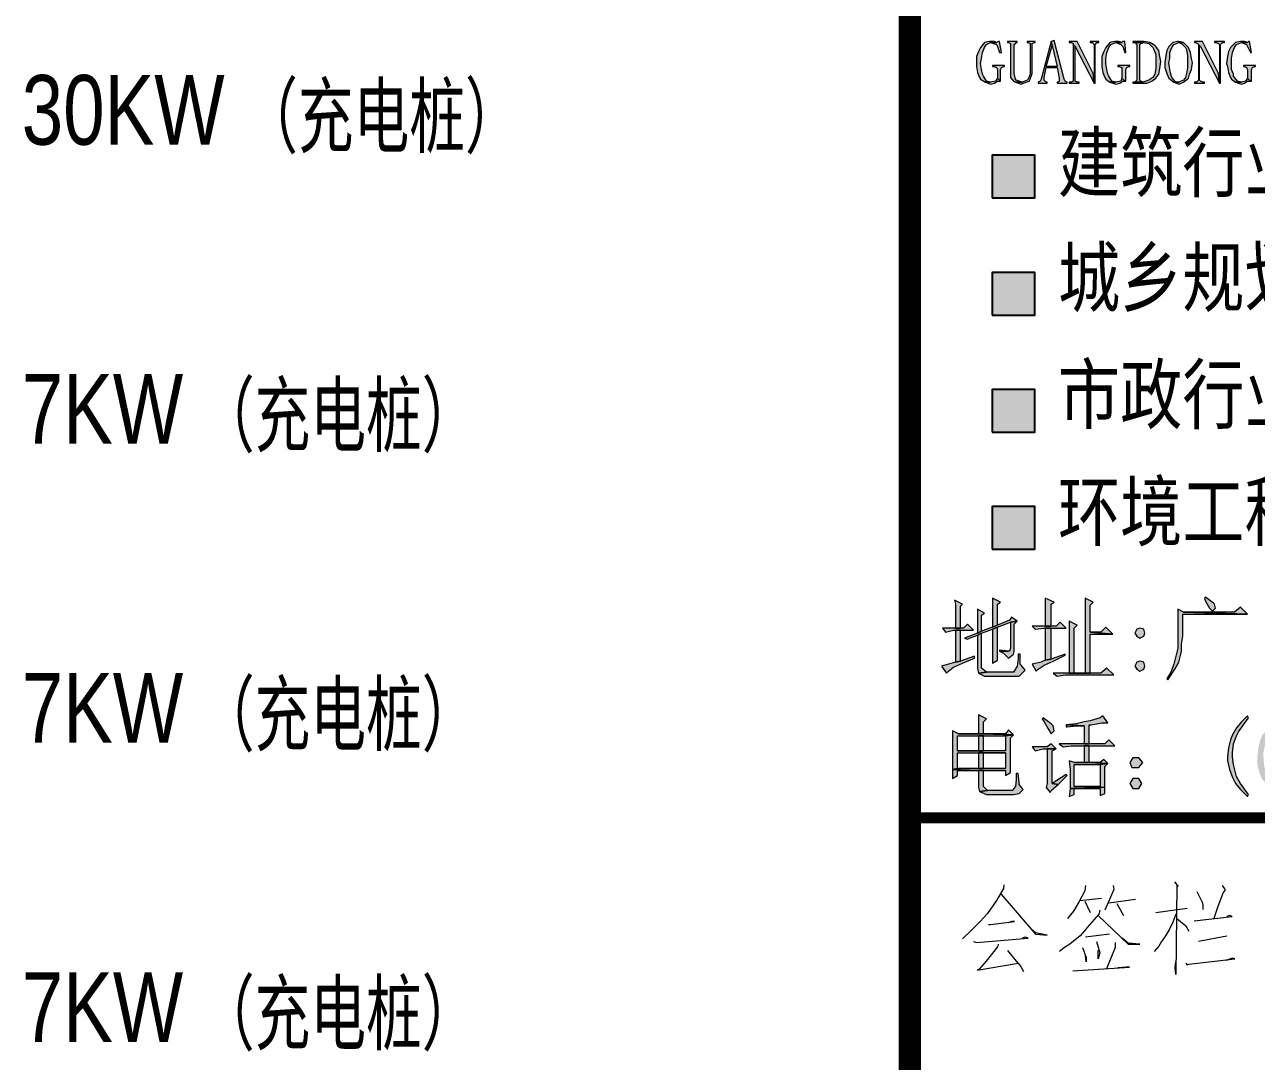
# Model space of a CAD drawing. Extents: x -809667 to 586099, y 3084146 to 3634412.
# Drawn here: x 381456.02 to 381475.42, y 3086274.49 to 3086290.82 of the extents above; entities that cross this region are included whole.
import ezdxf

# ---------------------------------------------------------------- set-up
doc = ezdxf.new("R2010")
doc.units = 0
doc.header["$LTSCALE"] = 0.5
doc.layers.get('0').update_dxf_attribs({"linetype": 'CONTINUOUS'})
doc.layers.add('PUB_TITLE', color=4, linetype='CONTINUOUS')
doc.layers.add('电气系统图', color=6, linetype='CONTINUOUS')
doc.styles.add('STYLE1', font='', dxfattribs={"width": 0.8})
doc.styles.add('ZSDZ', font='XCSG.SHX', dxfattribs={"width": 0.8, "height": 3.5, "bigfont": 'HZTXT.SHX'})
doc.styles.get('STYLE1').set_extended_font_data('SimSun')

# ---------------------------------------------------------------- blocks, each defined once
blk = doc.blocks.new('AACI')
at = {"layer": 'PUB_TITLE', "lineweight": 0}
h = blk.add_hatch(color=256, dxfattribs=at)
h.dxf.hatch_style = 1
h.paths.add_polyline_path([(1073, 2453.1), (1069.9, 2453.1), (1066.7, 2450), (1047.9, 2450), (1063.6, 2443.7), (1066.7, 2437.4), (1076.2, 2418.5), (1079.3, 2418.5)])
h.paths.add_polyline_path([(1047.9, 2453.1), (1044.7, 2453.1), (1029, 2450), (1013.2, 2434.2), (1006.9, 2421.6), (1003.8, 2405.9), (1000.6, 2383.9), (1003.8, 2374.4), (1006.9, 2355.5), (1013.2, 2339.8), (1016.4, 2333.5), (1029, 2324.1), (1047.9, 2324.1), (1035.3, 2327.2), (1022.7, 2343), (1022.7, 2349.3), (1016.4, 2365), (1016.4, 2383.9), (1016.4, 2399.6), (1019.5, 2418.5), (1025.8, 2434.2), (1032.1, 2443.7), (1047.9, 2450), (1066.7, 2450), (1057.3, 2453.1)])
h.paths.add_polyline_path([(1091.9, 2377.6), (1054.1, 2377.6), (1054.1, 2374.4), (1057.3, 2374.4), (1063.6, 2371.3), (1066.7, 2365), (1066.7, 2336.7), (1076.2, 2327.2), (1079.3, 2327.2), (1079.3, 2365), (1082.5, 2371.3), (1088.8, 2374.4), (1091.9, 2374.4)])
h.paths.add_polyline_path([(1066.7, 2336.7), (1060.4, 2327.2), (1047.9, 2324.1), (1029, 2324.1), (1047.9, 2317.8), (1057.3, 2320.9), (1066.7, 2327.2), (1069.9, 2327.2), (1076.2, 2327.2)])
h.paths.add_polyline_path([(994.4, 2453.1), (962.9, 2453.1), (962.9, 2450), (969.2, 2450), (975.5, 2446.8), (978.6, 2443.7), (978.6, 2352.4), (975.5, 2352.4), (978.6, 2320.9), (981.8, 2320.9), (981.8, 2443.7), (984.9, 2446.8), (988.1, 2450), (994.4, 2450)])
h.paths.add_polyline_path([(925.1, 2453.1), (899.9, 2453.1), (899.9, 2450), (903.1, 2450), (909.4, 2446.8), (912.5, 2443.7), (918.8, 2437.4), (978.6, 2320.9), (975.5, 2352.4)])
h.paths.add_polyline_path([(912.5, 2443.7), (912.5, 2330.4), (909.4, 2327.2), (906.2, 2324.1), (899.9, 2324.1), (899.9, 2320.9), (931.4, 2320.9), (931.4, 2324.1), (925.1, 2324.1), (918.8, 2327.2), (915.7, 2330.4), (915.7, 2437.4), (918.8, 2437.4)], flags=17)
h.paths.add_polyline_path([(849.6, 2453.1), (846.4, 2453.1), (830.7, 2450), (818.1, 2437.4), (811.8, 2424.8), (808.7, 2409), (805.5, 2387), (805.5, 2371.3), (811.8, 2352.4), (818.1, 2336.7), (833.9, 2324.1), (849.6, 2324.1), (840.2, 2324.1), (827.6, 2339.8), (824.4, 2349.3), (821.3, 2365), (818.1, 2387), (821.3, 2399.6), (821.3, 2418.5), (827.6, 2434.2), (833.9, 2443.7), (849.6, 2450), (865.3, 2450)])
h.paths.add_polyline_path([(865.3, 2450), (849.6, 2450), (859, 2446.8), (871.6, 2434.2), (874.8, 2427.9), (877.9, 2409), (877.9, 2387), (877.9, 2371.3), (874.8, 2352.4), (871.6, 2339.8), (865.3, 2330.4), (849.6, 2324.1), (833.9, 2324.1), (849.6, 2317.8), (865.3, 2324.1), (881.1, 2336.7), (884.2, 2349.3), (890.5, 2365), (893.6, 2387), (890.5, 2399.6), (887.4, 2418.5), (881.1, 2434.2), (877.9, 2437.4)])
h.paths.add_polyline_path([(739.4, 2453.1), (704.8, 2453.1), (704.8, 2450), (711.1, 2450), (739.4, 2450), (755.2, 2446.8), (767.8, 2434.2), (770.9, 2427.9), (777.2, 2412.2), (777.2, 2387), (777.2, 2368.1), (774.1, 2349.3), (767.8, 2339.8), (755.2, 2330.4), (736.3, 2324.1), (711.1, 2324.1), (704.8, 2324.1), (704.8, 2320.9), (736.3, 2320.9), (748.9, 2320.9), (764.6, 2327.2), (777.2, 2336.7), (786.7, 2349.3), (789.8, 2368.1), (792.9, 2390.2), (789.8, 2405.9), (786.7, 2424.8), (777.2, 2437.4), (774.1, 2440.5), (758.3, 2450)])
h.paths.add_polyline_path([(711.1, 2450), (714.3, 2446.8), (717.4, 2443.7), (717.4, 2330.4), (714.3, 2327.2), (711.1, 2324.1), (736.3, 2324.1), (730, 2327.2), (726.9, 2330.4), (726.9, 2443.7), (730, 2446.8), (739.4, 2450)], flags=17)
h.paths.add_polyline_path([(679.7, 2453.1), (673.4, 2453.1), (670.2, 2450), (651.3, 2450), (667.1, 2443.7), (673.4, 2437.4), (679.7, 2418.5), (682.8, 2418.5)])
h.paths.add_polyline_path([(651.3, 2453.1), (648.2, 2453.1), (632.4, 2450), (619.9, 2434.2), (613.6, 2421.6), (607.3, 2405.9), (607.3, 2383.9), (607.3, 2374.4), (610.4, 2355.5), (616.7, 2339.8), (619.9, 2333.5), (632.4, 2324.1), (651.3, 2324.1), (638.7, 2327.2), (629.3, 2343), (626.2, 2349.3), (623, 2365), (619.9, 2383.9), (619.9, 2399.6), (623, 2418.5), (629.3, 2434.2), (635.6, 2443.7), (651.3, 2450), (670.2, 2450), (660.8, 2453.1)])
h.paths.add_polyline_path([(695.4, 2377.6), (657.6, 2377.6), (657.6, 2374.4), (660.8, 2374.4), (670.2, 2371.3), (670.2, 2365), (670.2, 2336.7), (679.7, 2327.2), (682.8, 2327.2), (682.8, 2365), (685.9, 2371.3), (692.2, 2374.4), (695.4, 2374.4)])
h.paths.add_polyline_path([(670.2, 2336.7), (667.1, 2327.2), (651.3, 2324.1), (632.4, 2324.1), (651.3, 2317.8), (663.9, 2320.9), (673.4, 2327.2), (676.5, 2327.2), (679.7, 2327.2)])
h.paths.add_polyline_path([(597.8, 2453.1), (569.5, 2453.1), (569.5, 2450), (575.8, 2450), (578.9, 2446.8), (582.1, 2443.7), (582.1, 2352.4), (578.9, 2352.4), (582.1, 2320.9), (585.2, 2320.9), (585.2, 2443.7), (588.4, 2446.8), (591.5, 2450), (597.8, 2450)])
h.paths.add_polyline_path([(528.6, 2453.1), (503.4, 2453.1), (503.4, 2450), (509.7, 2450), (516, 2446.8), (516, 2443.7), (522.3, 2437.4), (582.1, 2320.9), (578.9, 2352.4)])
h.paths.add_polyline_path([(516, 2443.7), (516, 2330.4), (516, 2327.2), (509.7, 2324.1), (503.4, 2324.1), (503.4, 2320.9), (534.9, 2320.9), (534.9, 2324.1), (528.6, 2324.1), (522.3, 2327.2), (522.3, 2330.4), (522.3, 2437.4)], flags=17)
h.paths.add_polyline_path([(456.2, 2456.3), (446.8, 2453.1), (449.9, 2440.5), (465.7, 2374.4), (431, 2374.4), (465.7, 2371.3), (471.9, 2336.7), (471.9, 2327.2), (468.8, 2324.1), (465.7, 2324.1), (465.7, 2320.9), (497.1, 2320.9), (497.1, 2324.1), (490.8, 2327.2), (487.7, 2333.5)])
h.paths.add_polyline_path([(446.8, 2453.1), (415.3, 2333.5), (412.2, 2327.2), (405.9, 2324.1), (405.9, 2320.9), (434.2, 2320.9), (434.2, 2324.1), (431, 2324.1), (424.7, 2330.4), (424.7, 2339.8), (431, 2371.3), (465.7, 2371.3), (431, 2374.4), (449.9, 2440.5)])
h.paths.add_polyline_path([(339.8, 2453.1), (308.3, 2453.1), (308.3, 2450), (311.4, 2450), (317.7, 2446.8), (317.7, 2443.7), (317.7, 2352.4), (317.7, 2339.8), (327.2, 2327.2), (333.5, 2324.1), (355.5, 2324.1), (336.6, 2330.4), (333.5, 2333.5), (330.3, 2352.4), (330.3, 2443.7), (333.5, 2446.8), (336.6, 2450), (339.8, 2450)])
h.paths.add_polyline_path([(396.4, 2453.1), (371.2, 2453.1), (371.2, 2450), (374.4, 2450), (380.7, 2446.8), (380.7, 2443.7), (380.7, 2352.4), (380.7, 2349.3), (374.4, 2333.5), (371.2, 2330.4), (355.5, 2324.1), (333.5, 2324.1), (352.4, 2317.8), (358.7, 2320.9), (377.5, 2327.2), (380.7, 2333.5), (387, 2352.4), (387, 2443.7), (387, 2446.8), (393.3, 2450), (396.4, 2450)])
h.paths.add_polyline_path([(283.1, 2453.1), (280, 2453.1), (273.7, 2450), (254.8, 2450), (273.7, 2443.7), (276.8, 2437.4), (283.1, 2418.5), (289.4, 2418.5)])
h.paths.add_polyline_path([(254.8, 2453.1), (251.7, 2453.1), (235.9, 2450), (223.3, 2434.2), (217, 2421.6), (210.7, 2405.9), (210.7, 2383.9), (210.7, 2374.4), (213.9, 2355.5), (220.2, 2339.8), (223.3, 2333.5), (239.1, 2324.1), (254.8, 2324.1), (242.2, 2327.2), (232.8, 2343), (229.6, 2349.3), (226.5, 2365), (223.3, 2383.9), (226.5, 2399.6), (229.6, 2418.5), (235.9, 2434.2), (242.2, 2443.7), (254.8, 2450), (273.7, 2450), (267.4, 2453.1)])
h.paths.add_polyline_path([(298.9, 2377.6), (261.1, 2377.6), (261.1, 2374.4), (267.4, 2374.4), (273.7, 2371.3), (276.8, 2365), (276.8, 2336.7), (286.3, 2327.2), (286.3, 2365), (289.4, 2371.3), (295.7, 2374.4), (298.9, 2374.4)])
h.paths.add_polyline_path([(276.8, 2336.7), (270.5, 2327.2), (254.8, 2324.1), (239.1, 2324.1), (254.8, 2317.8), (267.4, 2320.9), (276.8, 2327.2), (280, 2327.2), (286.3, 2327.2)])
at = {"layer": 'PUB_TITLE'}
for points in [[(394.8, 1958.8), (394.8, 2093.8), (259.8, 2093.8), (259.8, 1958.8)], [(394.8, 1958.8), (394.8, 2093.8), (259.8, 2093.8), (259.8, 1958.8)], [(394.8, 1588.3), (394.8, 1723.3), (259.8, 1723.3), (259.8, 1588.3)], [(394.8, 1218.7), (394.8, 1353.7), (259.8, 1353.7), (259.8, 1218.7)], [(394.8, 849.1), (394.8, 984.1), (259.8, 984.1), (259.8, 849.1)]]:
    blk.add_hatch(color=256, dxfattribs=at).paths.add_polyline_path(points)
h = blk.add_hatch(color=256, dxfattribs=at)
h.dxf.hatch_style = 1
h.paths.add_polyline_path([(160.4, 668.7), (166.7, 675), (141.5, 687.6), (144.7, 675), (144.7, 649.9), (144.7, 599.5), (160.4, 599.5)])
h.paths.add_polyline_path([(182.4, 612.1), (169.8, 599.5), (160.4, 599.5), (144.7, 599.5), (103.7, 599.5), (113.2, 586.9), (138.4, 593.2), (144.7, 593.2), (160.4, 593.2), (201.3, 593.2)])
h.paths.add_polyline_path([(160.4, 593.2), (144.7, 593.2), (144.7, 492.5), (160.4, 495.7)])
h.paths.add_polyline_path([(138.4, 476.8), (166.7, 489.4), (204.4, 505.1), (204.4, 511.4), (160.4, 495.7), (144.7, 492.5), (122.6, 486.2), (100.6, 479.9), (116.3, 457.9), (122.6, 464.2)])
h.paths.add_polyline_path([(261.1, 596.4), (276.8, 602.7), (317.7, 618.4), (339.8, 621.5), (320.9, 634.1), (314.6, 624.7), (276.8, 608.9), (261.1, 602.7), (226.5, 590.1), (213.9, 583.8), (173, 568), (182.4, 564.9), (188.7, 568), (213.9, 577.5), (226.5, 583.8)])
h.paths.add_polyline_path([(226.5, 640.4), (235.9, 646.7), (213.9, 659.3), (213.9, 649.9), (213.9, 624.7), (213.9, 583.8), (226.5, 590.1)])
h.paths.add_polyline_path([(276.8, 675), (286.3, 681.3), (261.1, 693.9), (261.1, 684.5), (261.1, 656.2), (261.1, 602.7), (276.8, 608.9)])
h.paths.add_polyline_path([(330.3, 612.1), (339.8, 621.5), (317.7, 618.4), (317.7, 536.6), (314.6, 527.1), (311.4, 527.1), (283.1, 527.1), (295.7, 520.8), (311.4, 505.1), (327.2, 517.7), (330.3, 527.1)])
h.paths.add_polyline_path([(276.8, 564.9), (276.8, 602.7), (261.1, 596.4), (261.1, 568), (261.1, 536.6), (261.1, 511.4), (261.1, 489.4), (276.8, 498.8), (276.8, 511.4), (276.8, 536.6)])
h.paths.add_polyline_path([(226.5, 583.8), (213.9, 577.5), (213.9, 473.6), (217, 457.9), (242.2, 461), (226.5, 473.6)])
h.paths.add_polyline_path([(364.9, 467.3), (352.4, 483.1), (349.2, 486.2), (349.2, 517.7), (342.9, 517.7), (342.9, 505.1), (339.8, 479.9), (327.2, 461), (242.2, 461), (217, 457.9), (235.9, 448.4), (336.6, 448.4), (346.1, 448.4)])
h.paths.add_polyline_path([(283.1, 530.3), (283.1, 527.1), (311.4, 527.1)], flags=17)
h = blk.add_hatch(color=256, dxfattribs=at)
h.dxf.hatch_style = 1
h.paths.add_polyline_path([(446.8, 675), (456.2, 681.3), (427.9, 693.9), (427.9, 684.5), (427.9, 659.3), (427.9, 605.8), (446.8, 605.8)])
h.paths.add_polyline_path([(475.1, 618.4), (462.5, 605.8), (446.8, 605.8), (427.9, 605.8), (387, 605.8), (396.4, 596.4), (424.7, 599.5), (427.9, 599.5), (446.8, 599.5), (494, 599.5)])
h.paths.add_polyline_path([(446.8, 599.5), (427.9, 599.5), (427.9, 498.8), (446.8, 501.9)])
h.paths.add_polyline_path([(453.1, 495.7), (490.8, 514.5), (490.8, 517.7), (446.8, 501.9), (427.9, 498.8), (415.3, 492.5), (387, 486.2), (399.6, 464.2), (405.9, 470.5), (424.7, 483.1)])
h.paths.add_polyline_path([(519.2, 599.5), (528.6, 608.9), (503.4, 621.5), (503.4, 593.2), (503.4, 457.9), (519.2, 457.9)])
h.paths.add_polyline_path([(569.5, 671.9), (578.9, 681.3), (553.8, 693.9), (553.8, 671.9), (553.8, 649.9), (553.8, 457.9), (569.5, 457.9), (569.5, 580.6), (641.9, 580.6), (569.5, 586.9)])
h.paths.add_polyline_path([(619.9, 602.7), (604.1, 586.9), (569.5, 586.9), (641.9, 580.6)], flags=17)
h.paths.add_polyline_path([(623, 473.6), (604.1, 457.9), (569.5, 457.9), (503.4, 457.9), (453.1, 457.9), (465.7, 448.4), (490.8, 451.6), (645, 451.6)])
h = blk.add_hatch(color=256, dxfattribs=at)
h.dxf.hatch_style = 1
h.paths.add_polyline_path([(739.4, 596.4), (726.9, 599.5), (717.4, 596.4), (711.1, 583.8), (717.4, 574.3), (726.9, 568), (739.4, 574.3), (742.6, 583.8)])
h.paths.add_polyline_path([(739.4, 492.5), (726.9, 495.7), (717.4, 492.5), (711.1, 479.9), (717.4, 470.5), (726.9, 464.2), (739.4, 470.5), (742.6, 479.9)])
h.paths.add_polyline_path([(862.2, 643.6), (1066.7, 643.6), (865.3, 649.9), (846.4, 659.3), (846.4, 656.2), (846.4, 637.3), (846.4, 605.8), (846.4, 568), (846.4, 564.9), (846.4, 536.6), (840.2, 511.4), (833.9, 486.2), (824.4, 461), (811.8, 439), (815, 435.9), (821.3, 445.3), (837, 470.5), (849.6, 492.5), (855.9, 517.7), (859, 527.1), (859, 549.2), (862.2, 574.3), (862.2, 605.8)])
h.paths.add_polyline_path([(1044.7, 665.6), (1025.8, 649.9), (865.3, 649.9), (1066.7, 643.6)])
h.paths.add_polyline_path([(959.7, 678.2), (934.6, 697.1), (931.4, 693.9), (934.6, 684.5), (947.1, 662.4), (956.6, 653), (966, 662.4), (962.9, 675)])
h = blk.add_hatch(color=256, dxfattribs=at)
h.dxf.hatch_style = 1
h.paths.add_polyline_path([(217, 325.7), (217, 322.6), (217, 294.2), (217, 265.9), (154.1, 265.9), (232.8, 265.9), (232.8, 303.7), (242.2, 313.1)])
h.paths.add_polyline_path([(311.4, 278.5), (302, 265.9), (232.8, 265.9), (327.2, 262.8)])
h.paths.add_polyline_path([(135.2, 275.4), (135.2, 259.6), (135.2, 231.3), (135.2, 203), (135.2, 177.8), (135.2, 152.6), (150.9, 155.8), (150.9, 206.1), (217, 206.1), (232.8, 212.4), (150.9, 212.4), (150.9, 259.6), (217, 259.6), (232.8, 259.6), (302, 259.6), (327.2, 262.8), (232.8, 265.9), (154.1, 265.9)])
h.paths.add_polyline_path([(327.2, 262.8), (302, 259.6), (302, 212.4), (232.8, 212.4), (217, 206.1), (302, 206.1), (302, 155.8), (232.8, 155.8), (217, 155.8), (150.9, 155.8), (135.2, 152.6), (217, 149.5), (302, 149.5), (302, 133.7), (317.7, 143.2), (317.7, 158.9), (317.7, 184.1), (317.7, 215.6), (317.7, 253.3)])
h.paths.add_polyline_path([(232.8, 259.6), (217, 259.6), (217, 212.4), (150.9, 212.4), (232.8, 212.4)], flags=17)
h.paths.add_polyline_path([(217, 206.1), (217, 155.8), (232.8, 155.8), (232.8, 206.1), (302, 206.1)], flags=17)
h.paths.add_polyline_path([(135.2, 152.6), (135.2, 124.3), (150.9, 133.7), (150.9, 149.5), (217, 149.5)])
h.paths.add_polyline_path([(217, 149.5), (217, 96), (220.2, 83.4), (245.4, 86.5), (232.8, 99.1), (232.8, 149.5), (302, 149.5)])
h.paths.add_polyline_path([(342.9, 140), (336.6, 140), (336.6, 121.2), (333.5, 99.1), (324, 86.5), (245.4, 86.5), (220.2, 83.4), (242.2, 74), (327.2, 74), (346.1, 77.1), (358.7, 89.7), (346.1, 105.4), (346.1, 111.7)])
h = blk.add_hatch(color=256, dxfattribs=at)
h.dxf.hatch_style = 1
h.paths.add_polyline_path([(610.4, 322.6), (601, 316.3), (569.5, 306.8), (550.6, 303.7), (525.4, 297.4), (494, 294.2), (550.6, 291.1), (550.6, 234.4), (566.4, 234.4), (566.4, 294.2), (572.7, 294.2), (607.3, 300.5), (626.2, 300.5)])
h.paths.add_polyline_path([(421.6, 316.3), (418.4, 313.1), (424.7, 303.7), (437.3, 281.7), (446.8, 265.9), (456.2, 275.4), (453.1, 291.1), (446.8, 297.4)])
h.paths.add_polyline_path([(494, 294.2), (494, 287.9), (497.1, 287.9), (525.4, 291.1), (550.6, 291.1)], flags=17)
h.paths.add_polyline_path([(629.3, 247), (616.7, 234.4), (566.4, 234.4), (550.6, 234.4), (471.9, 234.4), (484.5, 225), (509.7, 228.2), (550.6, 228.2), (566.4, 228.2), (648.2, 228.2)])
h.paths.add_polyline_path([(446.8, 234.4), (434.2, 225), (387, 225), (396.4, 212.4), (421.6, 218.7), (434.2, 218.7), (462.5, 218.7)])
h.paths.add_polyline_path([(566.4, 228.2), (550.6, 228.2), (550.6, 174.7), (519.2, 174.7), (566.4, 174.7)])
h.paths.add_polyline_path([(462.5, 218.7), (434.2, 218.7), (434.2, 108.6), (431, 96), (443.6, 80.2), (446.8, 86.5), (468.8, 105.4), (449.9, 108.6), (449.9, 212.4)])
h.paths.add_polyline_path([(613.6, 184.1), (601, 174.7), (566.4, 174.7), (626.2, 171.5)])
h.paths.add_polyline_path([(503.4, 180.9), (506.6, 152.6), (506.6, 127.4), (506.6, 121.2), (506.6, 92.8), (601, 92.8), (601, 70.8), (616.7, 77.1), (616.7, 80.2), (616.7, 96), (519.2, 99.1), (519.2, 168.4), (601, 168.4), (626.2, 171.5), (566.4, 174.7), (519.2, 174.7)])
h.paths.add_polyline_path([(626.2, 171.5), (601, 168.4), (601, 99.1), (519.2, 99.1), (616.7, 96), (616.7, 124.3), (616.7, 162.1)], flags=17)
h.paths.add_polyline_path([(494, 136.9), (449.9, 108.6), (468.8, 105.4), (478.2, 114.9), (497.1, 133.7)])
h.paths.add_polyline_path([(506.6, 92.8), (503.4, 67.7), (519.2, 74), (519.2, 92.8), (601, 92.8)])
h = blk.add_hatch(color=256, dxfattribs=at)
h.dxf.hatch_style = 1
h.paths.add_polyline_path([(2715.8, 287.9), (2706.3, 287.9), (2681.2, 278.5), (2678, 275.4), (2668.6, 250.2), (2671.7, 240.7), (2678, 237.6), (2687.5, 240.7), (2690.6, 247), (2687.5, 253.3), (2684.3, 265.9), (2693.8, 278.5), (2709.5, 281.7), (2741, 281.7)])
h.paths.add_polyline_path([(2741, 281.7), (2709.5, 281.7), (2712.6, 281.7), (2734.7, 269.1), (2737.8, 269.1), (2744.1, 243.9), (2744.1, 237.6), (2734.7, 212.4), (2728.4, 209.3), (2700, 203), (2700, 193.5), (2722.1, 193.5), (2741, 184.1), (2744.1, 177.8), (2750.4, 149.5), (2750.4, 136.9), (2741, 114.9), (2734.7, 108.6), (2709.5, 102.3), (2687.5, 102.3), (2712.6, 96), (2734.7, 99.1), (2756.7, 111.7), (2766.1, 124.3), (2772.4, 149.5), (2763, 174.7), (2753.5, 187.2), (2728.4, 199.8), (2734.7, 203), (2756.7, 218.7), (2763, 247), (2763, 253.3), (2750.4, 275.4)])
h.paths.add_polyline_path([(2674.9, 149.5), (2668.6, 143.2), (2665.4, 130.6), (2665.4, 127.4), (2678, 105.4), (2687.5, 102.3), (2709.5, 102.3), (2693.8, 105.4), (2684.3, 118), (2687.5, 124.3), (2687.5, 133.7), (2687.5, 143.2)])
h.paths.add_polyline_path([(2577.3, 287.9), (2552.1, 281.7), (2536.4, 262.8), (2527, 247), (2520.7, 221.9), (2517.5, 193.5), (2520.7, 168.4), (2523.8, 143.2), (2536.4, 121.2), (2552.1, 102.3), (2577.3, 105.4), (2567.9, 105.4), (2549, 127.4), (2545.8, 136.9), (2539.5, 162.1), (2539.5, 193.5), (2539.5, 206.1), (2542.7, 234.4), (2549, 256.5), (2555.3, 269.1), (2577.3, 281.7), (2599.3, 281.7)])
h.paths.add_polyline_path([(2599.3, 281.7), (2577.3, 281.7), (2586.8, 278.5), (2602.5, 256.5), (2605.6, 247), (2611.9, 221.9), (2611.9, 193.5), (2611.9, 177.8), (2608.8, 149.5), (2602.5, 127.4), (2596.2, 114.9), (2577.3, 105.4), (2552.1, 102.3), (2577.3, 96), (2599.3, 102.3), (2618.2, 121.2), (2624.5, 136.9), (2630.8, 162.1), (2634, 193.5), (2630.8, 215.6), (2627.7, 243.9), (2618.2, 262.8)])
h.paths.add_polyline_path([(2445.1, 287.9), (2438.8, 287.9), (2442, 281.7), (2454.6, 278.5), (2457.7, 272.2), (2457.7, 269.1), (2457.7, 262.8), (2460.9, 256.5), (2467.2, 250.2), (2476.6, 256.5), (2479.8, 265.9), (2470.3, 281.7)])
h.paths.add_polyline_path([(2438.8, 287.9), (2413.7, 281.7), (2394.8, 262.8), (2385.3, 240.7), (2379.1, 215.6), (2375.9, 184.1), (2397.9, 190.4), (2397.9, 221.9), (2401.1, 247), (2410.5, 265.9), (2420, 275.4), (2442, 281.7)])
h.paths.add_polyline_path([(2438.8, 218.7), (2416.8, 212.4), (2413.7, 209.3), (2438.8, 206.1), (2460.9, 193.5), (2467.2, 187.2), (2473.5, 162.1), (2470.3, 133.7), (2464, 114.9), (2460.9, 111.7), (2438.8, 102.3), (2410.5, 102.3), (2435.7, 96), (2451.4, 96), (2473.5, 111.7), (2486, 130.6), (2489.2, 162.1), (2489.2, 174.7), (2479.8, 199.8), (2467.2, 212.4)])
h.paths.add_polyline_path([(2413.7, 209.3), (2397.9, 190.4), (2375.9, 184.1), (2375.9, 165.2), (2382.2, 140), (2391.6, 118), (2410.5, 102.3), (2438.8, 102.3), (2429.4, 102.3), (2407.4, 121.2), (2397.9, 143.2), (2397.9, 171.5), (2401.1, 180.9), (2416.8, 199.8), (2438.8, 206.1)])
h.paths.add_polyline_path([(2303.5, 287.9), (2297.2, 287.9), (2284.6, 275.4), (2262.6, 272.2), (2253.2, 272.2), (2253.2, 265.9), (2272.1, 265.9), (2281.5, 262.8), (2284.6, 256.5), (2284.6, 121.2), (2278.3, 108.6), (2262.6, 105.4), (2253.2, 105.4), (2253.2, 96), (2335, 96), (2335, 105.4), (2322.4, 105.4), (2306.7, 108.6), (2303.5, 121.2)])
h.paths.add_polyline_path([(2146.2, 287.9), (2136.7, 287.9), (2114.7, 278.5), (2108.4, 275.4), (2099, 250.2), (2102.1, 240.7), (2111.6, 237.6), (2117.8, 240.7), (2121, 247), (2117.8, 253.3), (2117.8, 265.9), (2124.1, 278.5), (2143, 281.7), (2171.3, 281.7)])
h.paths.add_polyline_path([(2171.3, 281.7), (2143, 281.7), (2146.2, 281.7), (2168.2, 269.1), (2174.5, 243.9), (2174.5, 237.6), (2165.1, 212.4), (2158.8, 209.3), (2133.6, 203), (2133.6, 193.5), (2152.5, 193.5), (2174.5, 184.1), (2177.6, 177.8), (2183.9, 149.5), (2183.9, 136.9), (2174.5, 114.9), (2168.2, 108.6), (2143, 102.3), (2117.8, 102.3), (2143, 96), (2165.1, 99.1), (2187.1, 111.7), (2196.5, 124.3), (2202.8, 149.5), (2193.4, 174.7), (2187.1, 187.2), (2161.9, 199.8), (2168.2, 203), (2187.1, 218.7), (2190.2, 218.7), (2196.5, 247), (2196.5, 253.3), (2180.8, 275.4)])
h.paths.add_polyline_path([(2108.4, 149.5), (2099, 143.2), (2095.8, 130.6), (2095.8, 127.4), (2111.6, 105.4), (2117.8, 102.3), (2143, 102.3), (2124.1, 105.4), (2114.7, 118), (2117.8, 124.3), (2121, 133.7), (2117.8, 143.2)])
h.paths.add_polyline_path([(2007.7, 287.9), (1985.7, 281.7), (1966.8, 262.8), (1960.5, 247), (1951.1, 221.9), (1951.1, 193.5), (1951.1, 168.4), (1957.3, 143.2), (1966.8, 121.2), (1985.7, 102.3), (2007.7, 105.4), (1998.3, 105.4), (1982.5, 127.4), (1976.2, 136.9), (1973.1, 162.1), (1969.9, 193.5), (1969.9, 206.1), (1973.1, 234.4), (1982.5, 256.5), (1988.8, 269.1), (2007.7, 281.7), (2029.7, 281.7)])
h.paths.add_polyline_path([(2029.7, 281.7), (2007.7, 281.7), (2020.3, 278.5), (2036, 256.5), (2039.2, 247), (2042.3, 221.9), (2045.5, 193.5), (2045.5, 177.8), (2042.3, 149.5), (2036, 127.4), (2026.6, 114.9), (2007.7, 105.4), (1985.7, 102.3), (2007.7, 96), (2029.7, 102.3), (2048.6, 121.2), (2054.9, 136.9), (2061.2, 162.1), (2064.3, 193.5), (2064.3, 215.6), (2058.1, 243.9), (2048.6, 262.8)])
h.paths.add_polyline_path([(1866.1, 287.9), (1847.2, 287.9), (1825.2, 275.4), (1818.9, 269.1), (1812.6, 243.9), (1822, 218.7), (1822, 215.6), (1844.1, 199.8), (1834.6, 193.5), (1815.7, 174.7), (1812.6, 168.4), (1806.3, 143.2), (1809.4, 130.6), (1825.2, 108.6), (1837.8, 99.1), (1866.1, 102.3), (1856.6, 102.3), (1834.6, 111.7), (1831.5, 118), (1822, 143.2), (1822, 146.3), (1831.5, 171.5), (1831.5, 174.7), (1850.3, 193.5), (1885, 199.8), (1891.3, 203), (1875.5, 203), (1859.8, 209.3), (1840.9, 225), (1837.8, 225), (1828.3, 247), (1834.6, 272.2), (1840.9, 275.4), (1866.1, 281.7), (1891.3, 284.8)])
h.paths.add_polyline_path([(1891.3, 284.8), (1866.1, 281.7), (1872.4, 281.7), (1894.4, 269.1), (1903.8, 243.9), (1894.4, 218.7), (1875.5, 203), (1891.3, 203), (1910.1, 218.7), (1919.6, 243.9), (1916.4, 253.3), (1903.8, 275.4)])
h.paths.add_polyline_path([(1885, 199.8), (1850.3, 193.5), (1872.4, 184.1), (1891.3, 168.4), (1897.6, 165.2), (1903.8, 140), (1903.8, 136.9), (1894.4, 111.7), (1891.3, 108.6), (1866.1, 102.3), (1837.8, 99.1), (1862.9, 96), (1881.8, 96), (1903.8, 108.6), (1913.3, 121.2), (1919.6, 146.3), (1919.6, 149.5), (1910.1, 174.7), (1907, 180.9)])
h.paths.add_polyline_path([(1721.3, 287.9), (1711.9, 287.9), (1686.7, 278.5), (1683.6, 275.4), (1674.1, 250.2), (1677.3, 240.7), (1683.6, 237.6), (1693, 240.7), (1696.1, 247), (1693, 253.3), (1689.8, 265.9), (1699.3, 278.5), (1715, 281.7), (1746.5, 281.7)])
h.paths.add_polyline_path([(1746.5, 281.7), (1715, 281.7), (1721.3, 281.7), (1740.2, 269.1), (1743.3, 269.1), (1749.6, 243.9), (1749.6, 237.6), (1740.2, 212.4), (1733.9, 209.3), (1708.7, 203), (1708.7, 193.5), (1727.6, 193.5), (1746.5, 184.1), (1752.8, 177.8), (1755.9, 149.5), (1755.9, 136.9), (1746.5, 114.9), (1743.3, 108.6), (1715, 102.3), (1693, 102.3), (1718.2, 96), (1740.2, 99.1), (1762.2, 111.7), (1771.7, 124.3), (1778, 149.5), (1768.5, 174.7), (1759.1, 187.2), (1733.9, 199.8), (1740.2, 203), (1762.2, 218.7), (1768.5, 247), (1768.5, 253.3), (1755.9, 275.4)])
h.paths.add_polyline_path([(1680.4, 149.5), (1674.1, 143.2), (1671, 130.6), (1671, 127.4), (1683.6, 105.4), (1693, 102.3), (1715, 102.3), (1699.3, 105.4), (1689.8, 118), (1693, 124.3), (1693, 133.7), (1693, 143.2)])
h.paths.add_polyline_path([(1529.4, 322.6), (1523.1, 316.3), (1532.5, 303.7), (1548.2, 281.7), (1560.8, 259.6), (1567.1, 247), (1573.4, 221.9), (1573.4, 193.5), (1573.4, 184.1), (1570.3, 155.8), (1560.8, 130.6), (1554.5, 118), (1541.9, 96), (1523.1, 74), (1529.4, 67.7), (1545.1, 83.4), (1560.8, 105.4), (1573.4, 127.4), (1579.7, 143.2), (1586, 168.4), (1589.1, 193.5), (1589.1, 209.3), (1582.9, 237.6), (1573.4, 262.8), (1564, 278.5), (1548.2, 300.5)])
h.paths.add_polyline_path([(1441.2, 287.9), (1416.1, 281.7), (1400.3, 262.8), (1390.9, 247), (1384.6, 221.9), (1381.4, 193.5), (1384.6, 168.4), (1387.7, 143.2), (1400.3, 121.2), (1416.1, 102.3), (1441.2, 105.4), (1431.8, 105.4), (1412.9, 127.4), (1409.8, 136.9), (1403.5, 162.1), (1403.5, 193.5), (1403.5, 206.1), (1406.6, 234.4), (1412.9, 256.5), (1419.2, 269.1), (1441.2, 281.7), (1463.3, 281.7)])
h.paths.add_polyline_path([(1463.3, 281.7), (1441.2, 281.7), (1450.7, 278.5), (1466.4, 256.5), (1469.6, 247), (1475.9, 221.9), (1475.9, 193.5), (1475.9, 177.8), (1472.7, 149.5), (1466.4, 127.4), (1460.1, 114.9), (1441.2, 105.4), (1416.1, 102.3), (1441.2, 96), (1463.3, 102.3), (1482.1, 121.2), (1488.4, 136.9), (1494.7, 162.1), (1497.9, 193.5), (1494.7, 215.6), (1491.6, 243.9), (1482.1, 262.8)])
h.paths.add_polyline_path([(1296.5, 287.9), (1287, 287.9), (1261.9, 278.5), (1252.4, 265.9), (1246.1, 240.7), (1249.3, 228.2), (1258.7, 225), (1268.1, 228.2), (1268.1, 237.6), (1265, 243.9), (1261.9, 256.5), (1271.3, 275.4), (1293.3, 281.7), (1324.8, 284.8)])
h.paths.add_polyline_path([(1324.8, 284.8), (1293.3, 281.7), (1296.5, 281.7), (1318.5, 272.2), (1321.6, 269.1), (1327.9, 240.7), (1327.9, 234.4), (1318.5, 209.3), (1312.2, 196.7), (1293.3, 174.7), (1277.6, 155.8), (1258.7, 136.9), (1255.6, 133.7), (1239.8, 111.7), (1252.4, 114.9), (1255.6, 118), (1274.4, 140), (1283.9, 149.5), (1299.6, 168.4), (1324.8, 190.4), (1327.9, 193.5), (1343.7, 215.6), (1350, 243.9), (1346.8, 253.3), (1337.4, 275.4)])
h.paths.add_polyline_path([(1350, 146.3), (1343.7, 146.3), (1334.2, 121.2), (1318.5, 114.9), (1252.4, 114.9), (1239.8, 111.7), (1239.8, 96), (1343.7, 96)])
h.paths.add_polyline_path([(1154.9, 287.9), (1132.8, 281.7), (1113.9, 262.8), (1107.6, 247), (1101.4, 221.9), (1098.2, 193.5), (1098.2, 168.4), (1104.5, 143.2), (1113.9, 121.2), (1132.8, 102.3), (1154.9, 105.4), (1145.4, 105.4), (1129.7, 127.4), (1126.5, 136.9), (1120.2, 162.1), (1117.1, 193.5), (1117.1, 206.1), (1123.4, 234.4), (1129.7, 256.5), (1136, 269.1), (1154.9, 281.7), (1180, 281.7)])
h.paths.add_polyline_path([(1180, 281.7), (1154.9, 281.7), (1167.4, 278.5), (1183.2, 256.5), (1186.3, 247), (1189.5, 221.9), (1192.6, 193.5), (1192.6, 177.8), (1189.5, 149.5), (1183.2, 127.4), (1176.9, 114.9), (1154.9, 105.4), (1132.8, 102.3), (1154.9, 96), (1176.9, 102.3), (1195.8, 121.2), (1205.2, 136.9), (1211.5, 162.1), (1211.5, 193.5), (1211.5, 215.6), (1205.2, 243.9), (1195.8, 262.8)])
h.paths.add_polyline_path([(1066.7, 322.6), (1047.9, 303.7), (1032.1, 284.8), (1019.5, 262.8), (1013.2, 247), (1006.9, 221.9), (1003.8, 193.5), (1003.8, 180.9), (1010.1, 152.6), (1019.5, 127.4), (1029, 108.6), (1044.7, 89.7), (1066.7, 67.7), (1069.9, 74), (1060.4, 86.5), (1044.7, 108.6), (1032.1, 130.6), (1029, 143.2), (1022.7, 168.4), (1019.5, 193.5), (1019.5, 206.1), (1022.7, 234.4), (1032.1, 259.6), (1038.4, 272.2), (1054.1, 294.2), (1069.9, 316.3)])
h = blk.add_hatch(color=256, dxfattribs=at)
h.dxf.hatch_style = 1
h.paths.add_polyline_path([(723.7, 190.4), (704.8, 190.4), (695.4, 174.7), (701.7, 158.9), (723.7, 158.9), (736.3, 174.7)])
h.paths.add_polyline_path([(723.7, 124.3), (704.8, 124.3), (695.4, 108.6), (704.8, 92.8), (723.7, 92.8), (733.2, 108.6)])
for points in [[(0, 4000), (6000, 4000), (6000, 0), (0, 0)], [(259.8, 1958.8), (394.8, 1958.8), (394.8, 2093.8), (259.8, 2093.8)], [(259.8, 1958.8), (394.8, 1958.8), (394.8, 2093.8), (259.8, 2093.8)], [(259.8, 1588.3), (394.8, 1588.3), (394.8, 1723.3), (259.8, 1723.3)], [(259.8, 1218.7), (394.8, 1218.7), (394.8, 1353.7), (259.8, 1353.7)], [(259.8, 849.1), (394.8, 849.1), (394.8, 984.1), (259.8, 984.1)]]:
    blk.add_lwpolyline(points, close=True, dxfattribs=at)
at = {"layer": 'PUB_TITLE', "lineweight": 0}
for points in [[(254.8, 2453.1), (251.7, 2453.1), (235.9, 2450), (223.3, 2434.2), (217, 2421.6), (210.7, 2405.9), (210.7, 2383.9), (210.7, 2374.4), (213.9, 2355.5), (220.2, 2339.8), (223.3, 2333.5), (239.1, 2324.1), (254.8, 2324.1), (242.2, 2327.2), (232.8, 2343), (229.6, 2349.3), (226.5, 2365), (223.3, 2383.9), (226.5, 2399.6), (229.6, 2418.5), (235.9, 2434.2), (242.2, 2443.7), (254.8, 2450), (273.7, 2450), (267.4, 2453.1)], [(283.1, 2453.1), (280, 2453.1), (273.7, 2450), (254.8, 2450), (254.8, 2450), (273.7, 2443.7), (276.8, 2437.4), (283.1, 2418.5), (289.4, 2418.5)], [(339.8, 2453.1), (308.3, 2453.1), (308.3, 2450), (311.4, 2450), (317.7, 2446.8), (317.7, 2443.7), (317.7, 2352.4), (317.7, 2339.8), (327.2, 2327.2), (333.5, 2324.1), (355.5, 2324.1), (336.6, 2330.4), (333.5, 2333.5), (330.3, 2352.4), (330.3, 2443.7), (333.5, 2446.8), (336.6, 2450), (339.8, 2450)], [(396.4, 2453.1), (371.2, 2453.1), (371.2, 2450), (374.4, 2450), (380.7, 2446.8), (380.7, 2443.7), (380.7, 2352.4), (380.7, 2349.3), (374.4, 2333.5), (371.2, 2330.4), (355.5, 2324.1), (333.5, 2324.1), (352.4, 2317.8), (358.7, 2320.9), (377.5, 2327.2), (380.7, 2333.5), (387, 2352.4), (387, 2443.7), (387, 2446.8), (393.3, 2450), (396.4, 2450)], [(446.8, 2453.1), (415.3, 2333.5), (412.2, 2327.2), (405.9, 2324.1), (405.9, 2324.1), (405.9, 2320.9), (434.2, 2320.9), (434.2, 2324.1), (431, 2324.1), (424.7, 2330.4), (424.7, 2339.8), (431, 2371.3), (465.7, 2371.3), (431, 2374.4), (449.9, 2440.5), (449.9, 2440.5)], [(456.2, 2456.3), (446.8, 2453.1), (449.9, 2440.5), (465.7, 2374.4), (431, 2374.4), (465.7, 2371.3), (471.9, 2336.7), (471.9, 2327.2), (468.8, 2324.1), (465.7, 2324.1), (465.7, 2320.9), (497.1, 2320.9), (497.1, 2324.1), (497.1, 2324.1), (490.8, 2327.2), (487.7, 2333.5)], [(528.6, 2453.1), (503.4, 2453.1), (503.4, 2450), (509.7, 2450), (516, 2446.8), (516, 2443.7), (522.3, 2437.4), (582.1, 2320.9), (578.9, 2352.4)], [(597.8, 2453.1), (569.5, 2453.1), (569.5, 2450), (575.8, 2450), (578.9, 2446.8), (582.1, 2443.7), (582.1, 2352.4), (578.9, 2352.4), (582.1, 2320.9), (585.2, 2320.9), (585.2, 2443.7), (588.4, 2446.8), (591.5, 2450), (597.8, 2450)], [(651.3, 2453.1), (648.2, 2453.1), (632.4, 2450), (619.9, 2434.2), (613.6, 2421.6), (607.3, 2405.9), (607.3, 2383.9), (607.3, 2374.4), (610.4, 2355.5), (616.7, 2339.8), (619.9, 2333.5), (632.4, 2324.1), (651.3, 2324.1), (638.7, 2327.2), (629.3, 2343), (626.2, 2349.3), (623, 2365), (619.9, 2383.9), (619.9, 2399.6), (623, 2418.5), (629.3, 2434.2), (635.6, 2443.7), (651.3, 2450), (670.2, 2450), (660.8, 2453.1)], [(679.7, 2453.1), (673.4, 2453.1), (670.2, 2450), (651.3, 2450), (651.3, 2450), (667.1, 2443.7), (673.4, 2437.4), (679.7, 2418.5), (682.8, 2418.5)], [(739.4, 2453.1), (704.8, 2453.1), (704.8, 2450), (711.1, 2450), (739.4, 2450), (755.2, 2446.8), (767.8, 2434.2), (770.9, 2427.9), (777.2, 2412.2), (777.2, 2387), (777.2, 2368.1), (774.1, 2349.3), (767.8, 2339.8), (755.2, 2330.4), (736.3, 2324.1), (711.1, 2324.1), (704.8, 2324.1), (704.8, 2320.9), (736.3, 2320.9), (748.9, 2320.9), (764.6, 2327.2), (777.2, 2336.7), (786.7, 2349.3), (789.8, 2368.1), (792.9, 2390.2), (789.8, 2405.9), (786.7, 2424.8), (777.2, 2437.4), (774.1, 2440.5), (758.3, 2450)], [(849.6, 2453.1), (846.4, 2453.1), (830.7, 2450), (818.1, 2437.4), (811.8, 2424.8), (808.7, 2409), (805.5, 2387), (805.5, 2371.3), (811.8, 2352.4), (818.1, 2336.7), (818.1, 2336.7), (833.9, 2324.1), (849.6, 2324.1), (840.2, 2324.1), (827.6, 2339.8), (824.4, 2349.3), (821.3, 2365), (818.1, 2387), (821.3, 2399.6), (821.3, 2418.5), (827.6, 2434.2), (833.9, 2443.7), (849.6, 2450), (865.3, 2450)], [(925.1, 2453.1), (899.9, 2453.1), (899.9, 2450), (903.1, 2450), (909.4, 2446.8), (912.5, 2443.7), (918.8, 2437.4), (978.6, 2320.9), (975.5, 2352.4)], [(994.4, 2453.1), (962.9, 2453.1), (962.9, 2450), (969.2, 2450), (975.5, 2446.8), (978.6, 2443.7), (978.6, 2352.4), (975.5, 2352.4), (978.6, 2320.9), (981.8, 2320.9), (981.8, 2443.7), (984.9, 2446.8), (988.1, 2450), (994.4, 2450)], [(1047.9, 2453.1), (1044.7, 2453.1), (1029, 2450), (1013.2, 2434.2), (1006.9, 2421.6), (1003.8, 2405.9), (1000.6, 2383.9), (1003.8, 2374.4), (1006.9, 2355.5), (1013.2, 2339.8), (1016.4, 2333.5), (1029, 2324.1), (1047.9, 2324.1), (1035.3, 2327.2), (1022.7, 2343), (1022.7, 2349.3), (1016.4, 2365), (1016.4, 2383.9), (1016.4, 2399.6), (1019.5, 2418.5), (1025.8, 2434.2), (1032.1, 2443.7), (1047.9, 2450), (1066.7, 2450), (1057.3, 2453.1)], [(1073, 2453.1), (1069.9, 2453.1), (1066.7, 2450), (1047.9, 2450), (1047.9, 2450), (1063.6, 2443.7), (1066.7, 2437.4), (1076.2, 2418.5), (1079.3, 2418.5)], [(516, 2443.7), (516, 2330.4), (516, 2327.2), (509.7, 2324.1), (503.4, 2324.1), (503.4, 2320.9), (534.9, 2320.9), (534.9, 2324.1), (528.6, 2324.1), (522.3, 2327.2), (522.3, 2330.4), (522.3, 2437.4), (522.3, 2437.4)], [(711.1, 2450), (714.3, 2446.8), (717.4, 2443.7), (717.4, 2330.4), (714.3, 2327.2), (711.1, 2324.1), (736.3, 2324.1), (730, 2327.2), (726.9, 2330.4), (726.9, 2443.7), (730, 2446.8), (739.4, 2450)], [(865.3, 2450), (849.6, 2450), (859, 2446.8), (871.6, 2434.2), (874.8, 2427.9), (877.9, 2409), (877.9, 2387), (877.9, 2371.3), (874.8, 2352.4), (871.6, 2339.8), (865.3, 2330.4), (849.6, 2324.1), (833.9, 2324.1), (849.6, 2317.8), (849.6, 2317.8), (865.3, 2324.1), (881.1, 2336.7), (884.2, 2349.3), (890.5, 2365), (893.6, 2387), (890.5, 2399.6), (887.4, 2418.5), (881.1, 2434.2), (877.9, 2437.4)], [(912.5, 2443.7), (912.5, 2330.4), (909.4, 2327.2), (906.2, 2324.1), (899.9, 2324.1), (899.9, 2320.9), (931.4, 2320.9), (931.4, 2324.1), (925.1, 2324.1), (918.8, 2327.2), (915.7, 2330.4), (915.7, 2437.4), (918.8, 2437.4)], [(298.9, 2377.6), (261.1, 2377.6), (261.1, 2374.4), (267.4, 2374.4), (273.7, 2371.3), (276.8, 2365), (276.8, 2336.7), (286.3, 2327.2), (286.3, 2327.2), (286.3, 2365), (289.4, 2371.3), (295.7, 2374.4), (298.9, 2374.4)], [(695.4, 2377.6), (657.6, 2377.6), (657.6, 2374.4), (660.8, 2374.4), (670.2, 2371.3), (670.2, 2365), (670.2, 2336.7), (679.7, 2327.2), (682.8, 2327.2), (682.8, 2365), (685.9, 2371.3), (692.2, 2374.4), (695.4, 2374.4)], [(1091.9, 2377.6), (1054.1, 2377.6), (1054.1, 2374.4), (1057.3, 2374.4), (1063.6, 2371.3), (1066.7, 2365), (1066.7, 2336.7), (1076.2, 2327.2), (1079.3, 2327.2), (1079.3, 2365), (1082.5, 2371.3), (1088.8, 2374.4), (1091.9, 2374.4)], [(276.8, 2336.7), (270.5, 2327.2), (254.8, 2324.1), (239.1, 2324.1), (254.8, 2317.8), (267.4, 2320.9), (276.8, 2327.2), (280, 2327.2), (286.3, 2327.2)], [(670.2, 2336.7), (667.1, 2327.2), (651.3, 2324.1), (632.4, 2324.1), (651.3, 2317.8), (663.9, 2320.9), (673.4, 2327.2), (676.5, 2327.2), (679.7, 2327.2)], [(1066.7, 2336.7), (1060.4, 2327.2), (1047.9, 2324.1), (1029, 2324.1), (1047.9, 2317.8), (1057.3, 2320.9), (1066.7, 2327.2), (1069.9, 2327.2), (1076.2, 2327.2)], [(141.5, 687.6), (144.7, 675), (144.7, 649.9), (144.7, 599.5), (160.4, 599.5), (160.4, 668.7), (166.7, 675)], [(261.1, 693.9), (261.1, 684.5), (261.1, 656.2), (261.1, 602.7), (276.8, 608.9), (276.8, 675), (286.3, 681.3)], [(427.9, 693.9), (427.9, 684.5), (427.9, 659.3), (427.9, 605.8), (446.8, 605.8), (446.8, 675), (456.2, 681.3)], [(553.8, 693.9), (553.8, 671.9), (553.8, 649.9), (553.8, 457.9), (519.2, 457.9), (503.4, 457.9), (569.5, 457.9), (569.5, 580.6), (641.9, 580.6), (569.5, 586.9), (569.5, 671.9), (578.9, 681.3)], [(1044.7, 665.6), (1025.8, 649.9), (865.3, 649.9), (1066.7, 643.6)], [(934.6, 697.1), (931.4, 693.9), (934.6, 684.5), (947.1, 662.4), (956.6, 653), (966, 662.4), (962.9, 675), (959.7, 678.2)], [(320.9, 634.1), (314.6, 624.7), (276.8, 608.9), (261.1, 602.7), (226.5, 590.1), (213.9, 583.8), (173, 568), (182.4, 564.9), (188.7, 568), (213.9, 577.5), (226.5, 583.8), (261.1, 596.4), (276.8, 602.7), (317.7, 618.4), (339.8, 621.5)], [(213.9, 659.3), (213.9, 649.9), (213.9, 624.7), (213.9, 583.8), (226.5, 590.1), (226.5, 640.4), (235.9, 646.7)], [(846.4, 659.3), (846.4, 656.2), (846.4, 637.3), (846.4, 605.8), (846.4, 568), (846.4, 564.9), (846.4, 536.6), (840.2, 511.4), (833.9, 486.2), (824.4, 461), (811.8, 439), (815, 435.9), (821.3, 445.3), (837, 470.5), (849.6, 492.5), (855.9, 517.7), (859, 527.1), (859, 549.2), (862.2, 574.3), (862.2, 605.8), (862.2, 643.6), (1066.7, 643.6), (865.3, 649.9)], [(182.4, 612.1), (169.8, 599.5), (160.4, 599.5), (144.7, 599.5), (103.7, 599.5), (113.2, 586.9), (138.4, 593.2), (144.7, 593.2), (160.4, 593.2), (201.3, 593.2)], [(160.4, 593.2), (144.7, 593.2), (144.7, 492.5), (160.4, 495.7)], [(226.5, 583.8), (213.9, 577.5), (213.9, 473.6), (217, 457.9), (242.2, 461), (226.5, 473.6)], [(276.8, 602.7), (261.1, 596.4), (261.1, 568), (261.1, 536.6), (261.1, 511.4), (261.1, 489.4), (276.8, 498.8), (276.8, 511.4), (276.8, 536.6), (276.8, 564.9)], [(339.8, 621.5), (317.7, 618.4), (317.7, 536.6), (314.6, 527.1), (311.4, 527.1), (283.1, 527.1), (295.7, 520.8), (311.4, 505.1), (327.2, 517.7), (330.3, 527.1), (330.3, 612.1)], [(475.1, 618.4), (462.5, 605.8), (446.8, 605.8), (427.9, 605.8), (387, 605.8), (396.4, 596.4), (424.7, 599.5), (427.9, 599.5), (446.8, 599.5), (494, 599.5)], [(446.8, 599.5), (427.9, 599.5), (427.9, 498.8), (446.8, 501.9)], [(503.4, 621.5), (503.4, 621.5), (503.4, 593.2), (503.4, 457.9), (519.2, 457.9), (519.2, 599.5), (528.6, 608.9)], [(619.9, 602.7), (604.1, 586.9), (569.5, 586.9), (641.9, 580.6)], [(726.9, 599.5), (717.4, 596.4), (711.1, 583.8), (717.4, 574.3), (726.9, 568), (739.4, 574.3), (742.6, 583.8), (739.4, 596.4)], [(204.4, 511.4), (160.4, 495.7), (144.7, 492.5), (122.6, 486.2), (100.6, 479.9), (116.3, 457.9), (122.6, 464.2), (138.4, 476.8), (166.7, 489.4), (204.4, 505.1)], [(349.2, 517.7), (342.9, 517.7), (342.9, 505.1), (339.8, 479.9), (327.2, 461), (242.2, 461), (217, 457.9), (235.9, 448.4), (336.6, 448.4), (346.1, 448.4), (364.9, 467.3), (352.4, 483.1), (349.2, 486.2)], [(283.1, 530.3), (283.1, 527.1), (311.4, 527.1)], [(490.8, 517.7), (446.8, 501.9), (427.9, 498.8), (415.3, 492.5), (387, 486.2), (399.6, 464.2), (405.9, 470.5), (424.7, 483.1), (453.1, 495.7), (490.8, 514.5)], [(623, 473.6), (604.1, 457.9), (569.5, 457.9), (503.4, 457.9), (453.1, 457.9), (465.7, 448.4), (490.8, 451.6), (645, 451.6)], [(726.9, 495.7), (717.4, 492.5), (711.1, 479.9), (717.4, 470.5), (726.9, 464.2), (739.4, 470.5), (742.6, 479.9), (739.4, 492.5)], [(217, 325.7), (217, 322.6), (217, 294.2), (217, 265.9), (154.1, 265.9), (232.8, 265.9), (232.8, 303.7), (242.2, 313.1)], [(421.6, 316.3), (418.4, 313.1), (424.7, 303.7), (437.3, 281.7), (446.8, 265.9), (456.2, 275.4), (453.1, 291.1), (446.8, 297.4)], [(610.4, 322.6), (601, 316.3), (569.5, 306.8), (550.6, 303.7), (525.4, 297.4), (494, 294.2), (550.6, 291.1), (550.6, 234.4), (566.4, 234.4), (566.4, 294.2), (572.7, 294.2), (607.3, 300.5), (626.2, 300.5)], [(1066.7, 322.6), (1047.9, 303.7), (1032.1, 284.8), (1019.5, 262.8), (1013.2, 247), (1006.9, 221.9), (1003.8, 193.5), (1003.8, 180.9), (1010.1, 152.6), (1019.5, 127.4), (1029, 108.6), (1044.7, 89.7), (1066.7, 67.7), (1069.9, 74), (1060.4, 86.5), (1044.7, 108.6), (1032.1, 130.6), (1029, 143.2), (1022.7, 168.4), (1019.5, 193.5), (1019.5, 206.1), (1022.7, 234.4), (1032.1, 259.6), (1038.4, 272.2), (1054.1, 294.2), (1069.9, 316.3)], [(135.2, 275.4), (135.2, 259.6), (135.2, 231.3), (135.2, 203), (135.2, 177.8), (135.2, 152.6), (150.9, 155.8), (150.9, 206.1), (217, 206.1), (232.8, 212.4), (150.9, 212.4), (150.9, 259.6), (217, 259.6), (232.8, 259.6), (302, 259.6), (327.2, 262.8), (232.8, 265.9), (154.1, 265.9)], [(311.4, 278.5), (302, 265.9), (232.8, 265.9), (327.2, 262.8)], [(494, 294.2), (494, 287.9), (497.1, 287.9), (525.4, 291.1), (550.6, 291.1)], [(327.2, 262.8), (302, 259.6), (302, 212.4), (232.8, 212.4), (217, 206.1), (302, 206.1), (302, 155.8), (232.8, 155.8), (217, 155.8), (150.9, 155.8), (135.2, 152.6), (217, 149.5), (302, 149.5), (302, 133.7), (317.7, 143.2), (317.7, 143.2), (317.7, 158.9), (317.7, 184.1), (317.7, 215.6), (317.7, 253.3)], [(232.8, 259.6), (217, 259.6), (217, 212.4), (150.9, 212.4), (232.8, 212.4)], [(446.8, 234.4), (434.2, 225), (387, 225), (396.4, 212.4), (421.6, 218.7), (434.2, 218.7), (462.5, 218.7)], [(629.3, 247), (616.7, 234.4), (566.4, 234.4), (550.6, 234.4), (471.9, 234.4), (484.5, 225), (509.7, 228.2), (550.6, 228.2), (566.4, 228.2), (648.2, 228.2)], [(217, 206.1), (217, 155.8), (232.8, 155.8), (232.8, 206.1), (302, 206.1)], [(462.5, 218.7), (434.2, 218.7), (434.2, 108.6), (431, 96), (443.6, 80.2), (446.8, 86.5), (468.8, 105.4), (449.9, 108.6), (449.9, 212.4)], [(566.4, 228.2), (550.6, 228.2), (550.6, 174.7), (519.2, 174.7), (566.4, 174.7)], [(503.4, 180.9), (503.4, 180.9), (506.6, 152.6), (506.6, 127.4), (506.6, 121.2), (506.6, 92.8), (601, 92.8), (601, 70.8), (616.7, 77.1), (616.7, 80.2), (616.7, 96), (519.2, 99.1), (519.2, 168.4), (601, 168.4), (626.2, 171.5), (566.4, 174.7), (519.2, 174.7)], [(626.2, 171.5), (601, 168.4), (601, 99.1), (519.2, 99.1), (616.7, 96), (616.7, 124.3), (616.7, 162.1)], [(613.6, 184.1), (601, 174.7), (566.4, 174.7), (626.2, 171.5)], [(723.7, 190.4), (704.8, 190.4), (695.4, 174.7), (701.7, 158.9), (723.7, 158.9), (736.3, 174.7)], [(135.2, 152.6), (135.2, 124.3), (150.9, 133.7), (150.9, 149.5), (217, 149.5)], [(217, 149.5), (217, 96), (220.2, 83.4), (245.4, 86.5), (232.8, 99.1), (232.8, 149.5), (302, 149.5)], [(342.9, 140), (336.6, 140), (336.6, 121.2), (333.5, 99.1), (324, 86.5), (245.4, 86.5), (220.2, 83.4), (242.2, 74), (327.2, 74), (346.1, 77.1), (358.7, 89.7), (346.1, 105.4), (346.1, 111.7)], [(494, 136.9), (449.9, 108.6), (468.8, 105.4), (478.2, 114.9), (497.1, 133.7)], [(723.7, 124.3), (704.8, 124.3), (695.4, 108.6), (704.8, 92.8), (723.7, 92.8), (733.2, 108.6)], [(506.6, 92.8), (503.4, 67.7), (519.2, 74), (519.2, 92.8), (601, 92.8)]]:
    blk.add_lwpolyline(points, close=True, dxfattribs=at)
at = {"layer": 'PUB_TITLE', "char_height": 180, "attachment_point": 1, "line_spacing_factor": 0.8, "style": 'STYLE1'}
for s, insert in [('建筑行业（建筑工程）甲级', (468.2, 2160.6)), ('城乡规划编制甲级', (468.2, 1797.7)), ('市政行业道路工程乙级', (468.2, 1428.1)), ('环境工程专项水污染防治工程乙级', (468.2, 1058.5))]:
    blk.add_mtext_dynamic_manual_height_columns(s, width=5003.392, gutter_width=1750, heights=[0], dxfattribs=dict(at, insert=insert))
blk = doc.blocks.new('TQ11')
at = {"layer": 'PUB_TITLE'}
for points, const_width in [([(1252309.9, -1083953.7), (1252309.9, -1166000.3)], 100.1), ([(1252309.9, -1090814.7), (1260886.2, -1090814.7)], 50)]:
    blk.add_lwpolyline(points, dxfattribs=dict(at, const_width=const_width))
blk.add_lwpolyline([(1252309.9, -1166000.3), (1260886.2, -1166000.3), (1260886.2, -1083953.7), (1252309.9, -1083953.7)], close=True, dxfattribs=at)
at = {"layer": 'PUB_TITLE', "color": 140, "lineweight": 0}
for points in [[(1252735.2, -1091117.2), (1252732.5, -1091133.3), (1252701.7, -1091188.2), (1252661.4, -1091245.9), (1252627.9, -1091282.1), (1252587.7, -1091322.4), (1252547.4, -1091359.9)], [(1253104, -1091119.8), (1253100, -1091144), (1253073.2, -1091194.9), (1253049, -1091235.2), (1253022.2, -1091268.7)], [(1253228.7, -1091119.8), (1253231.4, -1091137.3), (1253191.2, -1091231.2)], [(1253505, -1091103.7), (1253522.4, -1091123.9), (1253515.7, -1091119.8), (1253511.7, -1091522.2), (1253509, -1091491.3), (1253511.7, -1091464.5)], [(1253606.9, -1091146.7), (1253629.7, -1091194.9), (1253633.8, -1091208.4), (1253633.8, -1091228.5)], [(1253720.9, -1091119.8), (1253734.3, -1091140), (1253725, -1091150.7), (1253700.8, -1091215.1), (1253683.4, -1091268.7)], [(1252721.8, -1091157.4), (1252877.4, -1091339.8), (1252881.4, -1091339.8), (1252931, -1091343.8), (1252877.4, -1091333.1), (1252857.2, -1091315.6)], [(1253077.2, -1091188.2), (1253175.1, -1091177.5)], [(1253100, -1091190.9), (1253124.1, -1091241.9)], [(1253208.6, -1091197.6), (1253329.3, -1091181.5)], [(1253244.8, -1091201.7), (1253275.7, -1091255.3)], [(1253168.4, -1091231.2), (1253164.4, -1091248.6), (1253110.7, -1091308.9), (1253106.7, -1091315.6), (1253079.9, -1091346.5), (1253032.9, -1091384), (1253008.8, -1091400.1), (1252986, -1091417.6)], [(1253160.3, -1091255.3), (1253295.8, -1091384), (1253349.4, -1091384), (1253295.8, -1091380), (1253269, -1091357.2)], [(1253511.7, -1091248.6), (1253498.3, -1091286.1), (1253480.9, -1091319.7), (1253464.8, -1091346.5), (1253447.3, -1091373.3), (1253433.9, -1091393.4), (1253413.8, -1091417.6)], [(1253420.5, -1091241.9), (1253562.7, -1091221.8)], [(1253593.5, -1091279.4), (1253765.2, -1091259.3), (1253754.5, -1091255.3), (1253741, -1091259.3)], [(1252665.5, -1091295.5), (1252668.1, -1091295.5), (1252674.8, -1091295.5), (1252783.5, -1091282.1), (1252770.1, -1091282.1), (1252752.6, -1091288.8)], [(1253515.7, -1091268.7), (1253556, -1091302.2), (1253569.4, -1091326.4)], [(1252597.1, -1091373.3), (1252610.5, -1091377.3), (1252843.8, -1091357.2), (1252830.4, -1091353.2), (1252817, -1091357.2)], [(1253211.3, -1091339.8), (1253104, -1091353.2)], [(1253613.6, -1091370.6), (1253741, -1091346.5)], [(1252708.4, -1091384), (1252705.7, -1091397.5), (1252654.7, -1091461.8), (1252623.9, -1091498), (1252614.5, -1091502.1), (1252799.6, -1091471.2), (1252752.6, -1091413.5)], [(1253090.6, -1091400.1), (1253106.7, -1091444.4), (1253106.7, -1091464.5), (1253104, -1091437.7)], [(1253153.6, -1091373.3), (1253168.4, -1091424.3), (1253160.3, -1091451.1), (1253160.3, -1091413.5)], [(1253238.1, -1091377.3), (1253238.1, -1091400.1), (1253197.9, -1091495.4)], [(1252799.6, -1091471.2), (1252813, -1091488.7), (1252823.7, -1091508.8)], [(1253556, -1091471.2), (1253562.7, -1091477.9), (1253569.4, -1091475.2), (1253778.6, -1091451.1), (1253765.2, -1091448.4), (1253738.4, -1091457.8)], [(1253046.3, -1091504.7), (1253302.5, -1091488.7), (1253286.4, -1091488.7), (1253248.9, -1091491.3)]]:
    blk.add_lwpolyline(points, dxfattribs=at)
at = {"layer": 'PUB_TITLE', "xscale": 1.42938414487833, "yscale": 1.42938414487833, "zscale": 1.42938414487833}
blk.add_blockref('AACI', (1252309.9, -1090814.7), dxfattribs=at)

msp = doc.modelspace()

# ---------------------------------------------------------------- block references
at = {"xscale": 0.003488000000000001, "yscale": 0.003488000000000001, "zscale": 0.003488000000000001}
msp.add_blockref('TQ11', (377101.906, 3090083.087), dxfattribs=at)

# ---------------------------------------------------------------- texts
at = {"layer": '电气系统图', "color": 2, "style": 'ZSDZ', "width": 0.8}
for s, p in [('30KW', (381455.975, 3086288.93)), ('（充电桩）', (381459.447, 3086288.797)), ('7KW', (381455.975, 3086284.219)), ('（充电桩）', (381458.766, 3086284.087)), ('7KW', (381455.975, 3086279.509)), ('（充电桩）', (381458.766, 3086279.376)), ('7KW', (381455.975, 3086274.798)), ('（充电桩）', (381458.766, 3086274.666))]:
    msp.add_text(s, height=1.0967, dxfattribs=at).set_placement(p)

doc.saveas('drawing.dxf')
